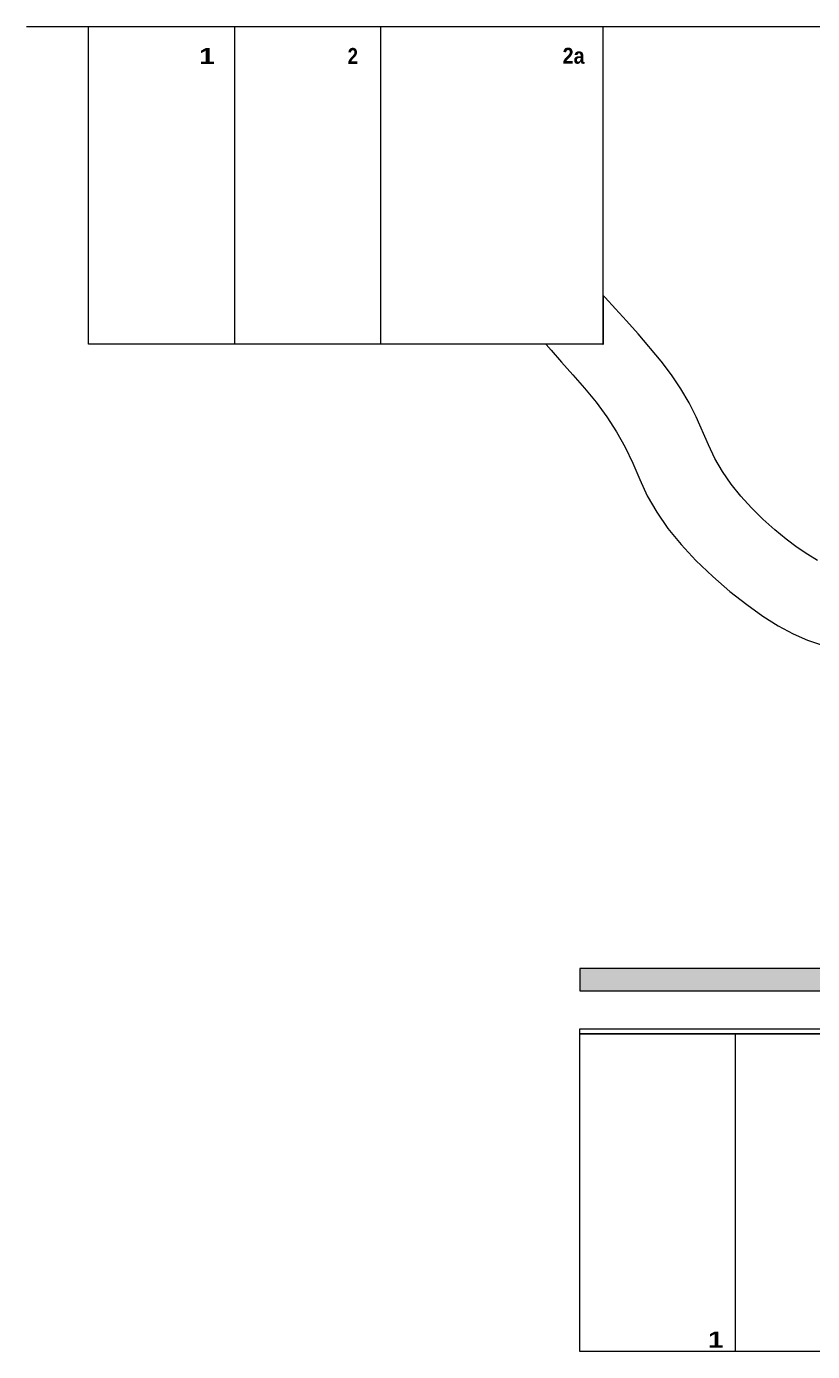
# Model space of a CAD drawing. Header units: inches. Extents: x 50200 to 250609, y 23637 to 115190.
# Drawn here: x 169258 to 181631, y 72070 to 92930 of the extents above; entities that cross this region are included whole.
import ezdxf

# ---------------------------------------------------------------- set-up
doc = ezdxf.new("R2010")
doc.units = ezdxf.units.IN
doc.header["$LTSCALE"] = 200
doc.header["$MEASUREMENT"] = 0
doc.linetypes.add('Volllinie', pattern=[0])
doc.layers.add('Grundebene', color=7, linetype='Continuous')
doc.styles.add('ARIAL-FETT', font='arialbd.ttf', dxfattribs={"height": 0.2})

# ---------------------------------------------------------------- blocks, each defined once
blk = doc.blocks.new('MText_12-1B0B')
at = {"layer": 'Grundebene', "color": 18, "lineweight": 18, "true_color": 0x000000, "style": 'ARIAL-FETT', "width": 1.260461}
blk.add_text('1', height=252, dxfattribs=at).set_placement((179985, 72132))
blk = doc.blocks.new('Gruppe-40-1ADD')
at = {"layer": 'Grundebene', "color": 18, "linetype": 'Volllinie', "lineweight": 13, "true_color": 0x000000}
for p, q in [((180414, 77070), (180414, 72070)), ((207943, 72070), (177970, 72070))]:
    blk.add_line(p, q, dxfattribs=at)
blk.add_lwpolyline([(177970, 72070), (177970, 77070), (191658, 77070)], dxfattribs=at)
at = {"layer": 'Grundebene'}
blk.add_blockref('MText_12-1B0B', (0, 0), dxfattribs=at)
blk = doc.blocks.new('Color_Area-1B66')
at = {"layer": 'Grundebene', "true_color": 0x000000, "transparency": 33554687}
blk.add_hatch(color=18, dxfattribs=at).paths.add_polyline_path([(177970, 78100), (177970, 77750), (190883, 77750), (190883, 78100)], flags=0)
at = {"layer": 'Grundebene', "color": 18, "linetype": 'Volllinie', "lineweight": 13, "true_color": 0x000000}
for p, q in [((177970, 78100), (177970, 77750)), ((190883, 78100), (177970, 78100)), ((190883, 77750), (190883, 78100)), ((177970, 77750), (190883, 77750))]:
    blk.add_line(p, q, dxfattribs=at)
blk = doc.blocks.new('MText_880-27C7')
at = {"layer": 'Grundebene', "color": 18, "lineweight": 18, "true_color": 0x000000, "style": 'ARIAL-FETT', "width": 1.260461}
blk.add_text('1', height=252, dxfattribs=at).set_placement((171976, 92340))
blk = doc.blocks.new('MText_881-27CA')
at = {"layer": 'Grundebene', "color": 18, "lineweight": 18, "true_color": 0x000000, "style": 'ARIAL-FETT', "width": 0.824653}
blk.add_text('2', height=252, dxfattribs=at).set_placement((174314, 92340))
blk = doc.blocks.new('MText_882-27CD')
at = {"layer": 'Grundebene', "color": 18, "lineweight": 18, "true_color": 0x000000, "style": 'ARIAL-FETT', "width": 0.886628}
blk.add_text('2a', height=251.7, dxfattribs=at).set_placement((177697, 92344))
blk = doc.blocks.new('Gruppe-141-27C1')
at = {"layer": 'Grundebene', "color": 18, "linetype": 'Volllinie', "lineweight": 13, "true_color": 0x000000}
for p, q in [((169258, 92930), (183138, 92930)), ((172532, 92930), (172532, 87930)), ((174832, 92930), (174832, 87930))]:
    blk.add_line(p, q, dxfattribs=at)
blk.add_lwpolyline([(170232, 92930), (178332, 92930), (178332, 87930), (170232, 87930), (170232, 92930)], dxfattribs=at)
at = {"layer": 'Grundebene'}
for name in ['MText_880-27C7', 'MText_881-27CA', 'MText_882-27CD']:
    blk.add_blockref(name, (0, 0), dxfattribs=at)

msp = doc.modelspace()

# ---------------------------------------------------------------- linework, layer by layer
at = {"layer": 'Grundebene', "color": 18, "linetype": 'Volllinie', "lineweight": 13, "true_color": 0x000000}
for p, q in [((178345, 88683), (178335, 88694)), ((178335, 88694), (178335, 88680)), ((178335, 88680), (178335, 87930)), ((178365, 88662), (178345, 88683)), ((178530, 88486), (178365, 88662)), ((178704, 88296), (178530, 88486)), ((178886, 88094), (178704, 88296)), ((179251, 87662), (178886, 88094)), ((178328, 87923), (177434, 87930)), ((177434, 87930), (177438, 87922)), ((177438, 87922), (177516, 87833)), ((177516, 87833), (177681, 87647)), ((178335, 87930), (178328, 87923)), ((177681, 87647), (177857, 87447)), ((179412, 87444), (179251, 87662)), ((177857, 87447), (178044, 87235)), ((179557, 87225), (179412, 87444)), ((178044, 87235), (178226, 87014)), ((179687, 87006), (179557, 87225)), ((178226, 87014), (178393, 86786)), ((179802, 86786), (179687, 87006)), ((178393, 86786), (178545, 86550)), ((179992, 86345), (179802, 86786)), ((178545, 86550), (178682, 86307)), ((178682, 86307), (178804, 86058)), ((180096, 86131), (179992, 86345)), ((178804, 86058), (178912, 85800)), ((180216, 85925), (180096, 86131)), ((178912, 85800), (179030, 85541)), ((180352, 85727), (180216, 85925)), ((179030, 85541), (179178, 85284)), ((180503, 85535), (180352, 85727)), ((180669, 85351), (180503, 85535)), ((180851, 85174), (180669, 85351)), ((179178, 85284), (179355, 85028)), ((181039, 85008), (180851, 85174)), ((179355, 85028), (179561, 84775)), ((181219, 84860), (181039, 85008)), ((179561, 84775), (179796, 84522)), ((181391, 84730), (181219, 84860)), ((181555, 84617), (181391, 84730)), ((179796, 84522), (180060, 84272)), ((181711, 84522), (181555, 84617)), ((180060, 84272), (180332, 84037)), ((180332, 84037), (180595, 83829)), ((180595, 83829), (180848, 83648)), ((180848, 83648), (181093, 83495)), ((181093, 83495), (181328, 83368)), ((181328, 83368), (181554, 83269)), ((181554, 83269), (181755, 83202))]:
    msp.add_line(p, q, dxfattribs=at)
for points in [[(177970, 78100), (177970, 77750), (190883, 77750), (190883, 78100), (177970, 78100)], [(177970, 77150), (220623, 77150), (220623, 77070), (177970, 77070), (177970, 77150)]]:
    msp.add_lwpolyline(points, dxfattribs=at)

# ---------------------------------------------------------------- block references
at = {"layer": 'Grundebene'}
for name in ['Gruppe-141-27C1', 'Color_Area-1B66', 'Gruppe-40-1ADD']:
    msp.add_blockref(name, (0, 0), dxfattribs=at)

doc.saveas('drawing.dxf')
